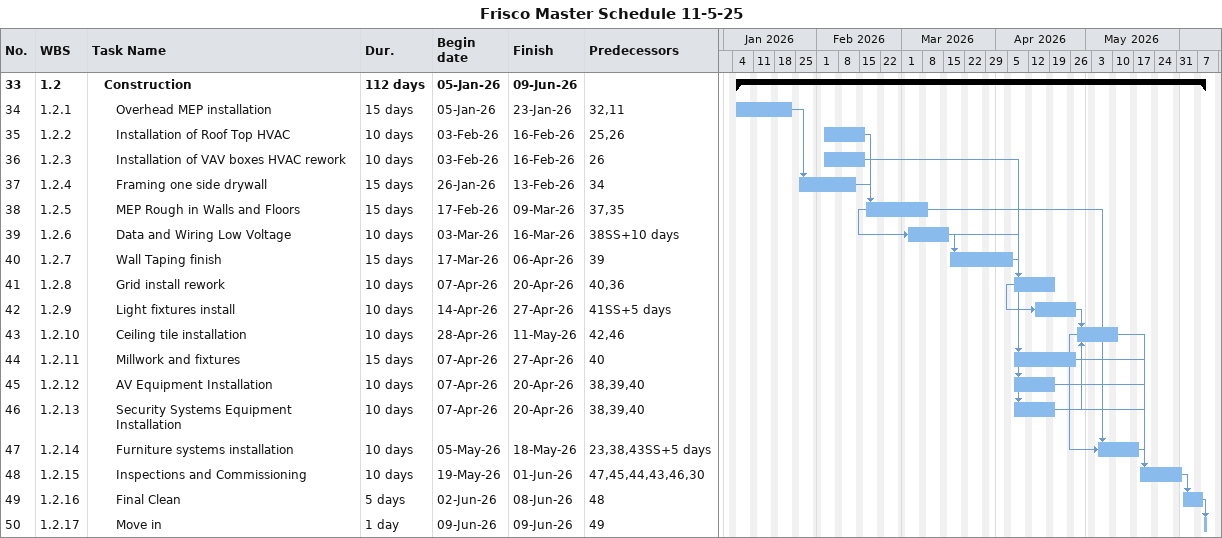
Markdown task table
Frisco Master Schedule 11-5-25

| ID | WBS | Task | Duration | Start | Finish | Predecessors |
|---|---|---|---|---|---|---|
| 33 | 1.2 | **Construction** | 112d | 2026-01-05 | 2026-06-09 |  |
| 34 | 1.2.1 | Overhead MEP installation | 15d | 2026-01-05 | 2026-01-23 | 32, 11 |
| 35 | 1.2.2 | Installation of Roof Top HVAC | 10d | 2026-02-03 | 2026-02-16 | 25, 26 |
| 36 | 1.2.3 | Installation of VAV boxes HVAC rework | 10d | 2026-02-03 | 2026-02-16 | 26 |
| 37 | 1.2.4 | Framing one side drywall | 15d | 2026-01-26 | 2026-02-13 | 34 |
| 38 | 1.2.5 | MEP Rough in Walls and Floors | 15d | 2026-02-17 | 2026-03-09 | 37, 35 |
| 39 | 1.2.6 | Data and Wiring Low Voltage | 10d | 2026-03-03 | 2026-03-16 | 38SS+10d |
| 40 | 1.2.7 | Wall Taping finish | 15d | 2026-03-17 | 2026-04-06 | 39 |
| 41 | 1.2.8 | Grid install rework | 10d | 2026-04-07 | 2026-04-20 | 40, 36 |
| 42 | 1.2.9 | Light fixtures install | 10d | 2026-04-14 | 2026-04-27 | 41SS+5d |
| 43 | 1.2.10 | Ceiling tile installation | 10d | 2026-04-28 | 2026-05-11 | 42, 46 |
| 44 | 1.2.11 | Millwork and fixtures | 15d | 2026-04-07 | 2026-04-27 | 40 |
| 45 | 1.2.12 | AV Equipment Installation | 10d | 2026-04-07 | 2026-04-20 | 38, 39, 40 |
| 46 | 1.2.13 | Security Systems Equipment Installation | 10d | 2026-04-07 | 2026-04-20 | 38, 39, 40 |
| 47 | 1.2.14 | Furniture systems installation | 10d | 2026-05-05 | 2026-05-18 | 23, 38, 43SS+5d |
| 48 | 1.2.15 | Inspections and Commissioning | 10d | 2026-05-19 | 2026-06-01 | 47, 45, 44, 43, 46, 30 |
| 49 | 1.2.16 | Final Clean | 5d | 2026-06-02 | 2026-06-08 | 48 |
| 50 | 1.2.17 | Move in | 1d | 2026-06-09 | 2026-06-09 | 49 |
